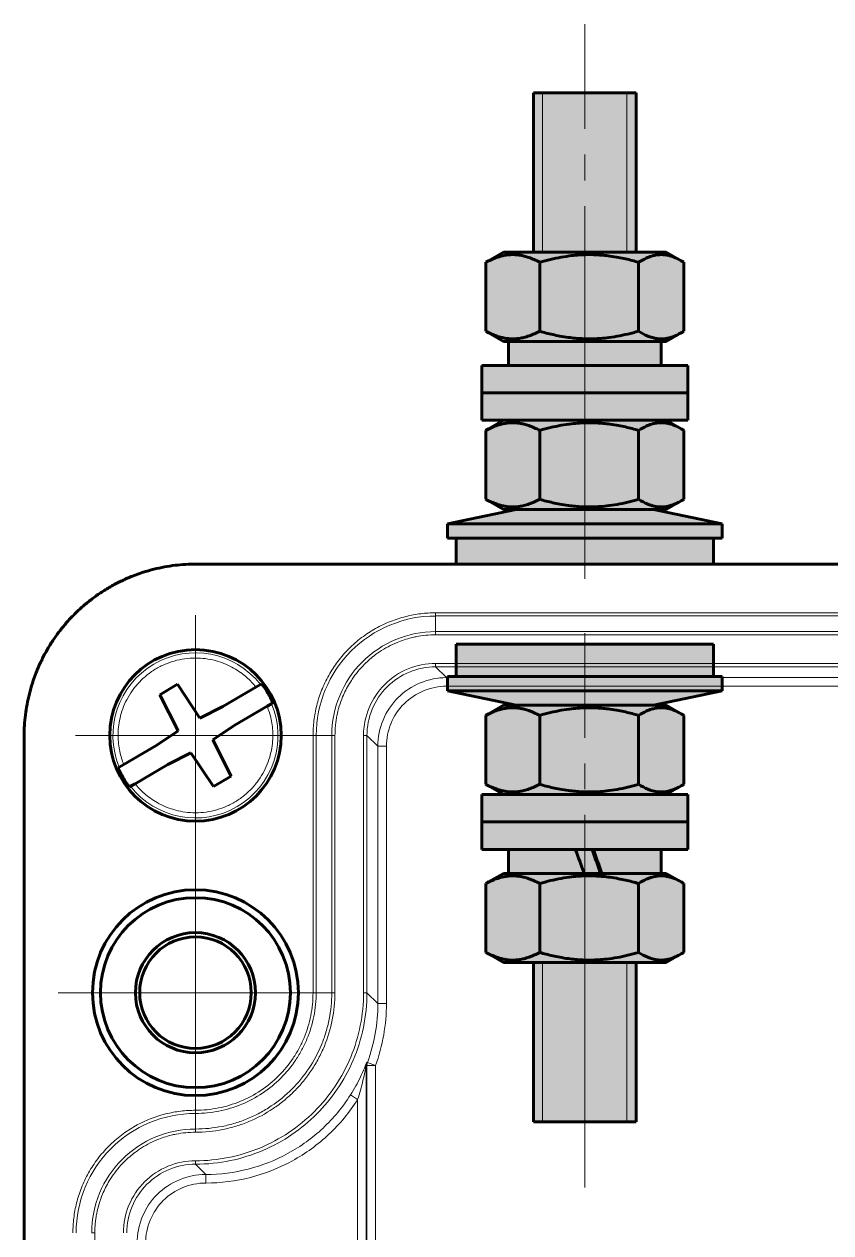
# Model space of a CAD drawing. Header units: millimetres. Extents: x -101 to 319, y -85 to 212.
# Drawn here: x 221.26 to 233.02, y 82.69 to 100.31 of the extents above; entities that cross this region are included whole.
import ezdxf

# ---------------------------------------------------------------- set-up
doc = ezdxf.new("R2010")
doc.units = ezdxf.units.MM
for name, pattern in [('K5LT_AXLED', [26.227272, 21.727272, -1.5, 1.5, -1.5]), ('K5LT_BASIC', [0]), ('K5LT_THIN', [0])]:
    doc.linetypes.add(name, pattern=pattern)
doc.layers.add('Системный слой', color=7, linetype='Continuous')

# ---------------------------------------------------------------- blocks, each defined once
blk = doc.blocks.new('VP.262512_withoutcapside')
at = {"layer": 'Системный слой', "color": 150, "linetype": 'K5LT_BASIC', "lineweight": 60, "true_color": 0x0080ff}
for p, q in [((-117.487, 124.987), (117.487, 124.987)), ((-118.549, 117.978), (-119.584, 117.372)), ((-117.236, 116.008), (-118.549, 117.978)), ((-113.976, 117.816), (-115.899, 116.691)), ((-113.715, 117.969), (-113.976, 117.816)), ((-113.715, 117.969), (-113.646, 118.01)), ((-119.584, 117.372), (-118.508, 115.264)), ((-115.899, 116.691), (-117.236, 116.008)), ((-115.242, 115.569), (-113.319, 116.695)), ((-113.058, 116.847), (-113.319, 116.695)), ((-112.989, 116.888), (-113.058, 116.847)), ((-116.492, 114.736), (-115.242, 115.569)), ((-127.487, -114.987), (-127.487, 114.987)), ((-118.508, 115.264), (-119.758, 114.431)), ((-119.758, 114.431), (-121.681, 113.305)), ((-115.416, 112.628), (-116.492, 114.736)), ((-119.101, 113.309), (-117.764, 113.992)), ((-117.764, 113.992), (-116.451, 112.022)), ((-122.011, 113.112), (-121.942, 113.153)), ((-121.942, 113.153), (-121.681, 113.305)), ((-121.024, 112.184), (-119.101, 113.309)), ((-121.285, 112.031), (-121.024, 112.184)), ((-116.451, 112.022), (-115.416, 112.628)), ((-121.285, 112.031), (-121.354, 111.99))]:
    blk.add_line(p, q, dxfattribs=at)
at = {"layer": 'Системный слой', "color": 30, "linetype": 'K5LT_AXLED', "lineweight": 18, "true_color": 0xff8000}
for p, q in [((-117.5, 115), (-117.5, 122)), ((-117.5, 115), (-124.5, 115)), ((-117.5, 115), (-110.5, 115)), ((-117.5, 115), (-117.5, 108)), ((-117.5, 100), (-117.5, 108)), ((-117.5, 100), (-125.5, 100)), ((-117.5, 100), (-109.5, 100)), ((-117.5, 100), (-117.5, 92))]:
    blk.add_line(p, q, dxfattribs=at)
at = {"layer": 'Системный слой', "color": 7, "linetype": 'K5LT_THIN', "lineweight": 18}
for p, q in [((-103.5, 122.145), (103.5, 122.145)), ((-103.5, 121.96), (-103.5, 122.145)), ((103.5, 121.96), (-103.5, 121.96)), ((-103.5, 121.051), (-103.5, 121.96)), ((-103.5, 121.051), (-103.5, 120.865)), ((103.5, 121.051), (-103.5, 121.051)), ((-103.5, 120.865), (103.5, 120.865)), ((-103.499, 119.199), (-103.499, 118.999)), ((-103.499, 119.199), (103.499, 119.199)), ((-103.499, 118.999), (103.499, 118.999)), ((-102.865, 118.365), (-103.499, 118.999)), ((102.865, 118.365), (-102.865, 118.365)), ((-102.865, 117.865), (-102.865, 118.365)), ((102.865, 117.865), (-102.865, 117.865)), ((-110.46, 115), (-110.645, 115)), ((-110.645, 100), (-110.645, 115)), ((-110.46, 115), (-110.46, 100)), ((-110.46, 115), (-109.551, 115)), ((-109.551, 115), (-109.551, 100)), ((-109.551, 115), (-109.365, 115)), ((-109.365, 100), (-109.365, 115)), ((-107.699, 99.998), (-107.699, 114.999)), ((-107.499, 114.999), (-107.699, 114.999)), ((-107.499, 114.999), (-106.865, 114.365)), ((-107.499, 99.998), (-107.499, 114.999)), ((-106.865, 114.365), (-106.865, 99.364)), ((-106.865, 114.365), (-106.365, 114.365)), ((-106.365, 114.365), (-106.365, 99.364)), ((-110.46, 100), (-110.645, 100)), ((-109.551, 100), (-110.46, 100)), ((-109.551, 100), (-109.365, 100)), ((-107.699, 99.998), (-107.499, 99.998)), ((-106.865, 99.364), (-107.499, 99.998)), ((-106.365, 99.364), (-106.865, 99.364)), ((-107.513, 95.938), (-107.474, 95.927)), ((-107.004, 95.756), (-107.474, 95.927)), ((-107.544, 95.766), (-107.544, -95.766)), ((-107.504, 95.756), (-107.544, 95.766)), ((-107.004, 95.756), (-107.504, 95.756)), ((-107.504, -95.756), (-107.504, 95.756)), ((-107.004, -95.756), (-107.004, 95.756)), ((-108.044, 93.767), (-108.466, 94.036)), ((-108.044, 93.767), (-108.044, -93.767)), ((-117.499, 89.999), (-116.903, 89.403)), ((-123.551, 86), (-123.365, 86)), ((-123.365, -86), (-123.365, 86))]:
    blk.add_line(p, q, dxfattribs=at)
at = {"layer": 'Системный слой', "color": 150, "linetype": 'K5LT_BASIC', "lineweight": 60, "true_color": 0x0080ff}
for centre, radius in [((-117.5, 115), 5), ((-117.5, 100), 6), ((-117.5, 100), 5.536), ((-117.5, 100), 3.5), ((-117.5, 100), 3.251)]:
    blk.add_circle(centre, radius, dxfattribs=at)
at = {"layer": 'Системный слой', "color": 7, "linetype": 'K5LT_THIN', "lineweight": 18}
for centre, radius, start, end in [((-103.5, 115), 6.959, 89.99964, 180.00033), ((-103.5, 115), 6.05, 89.99964, 180.00038), ((-117.5, 115), 4.811, 38.11613, 202.58491), ((-117.5, 115), 4.811, 218.11613, 22.58491), ((-117.5, 86), 6.959, 89.99843, 180.00033), ((-117.5, 86), 6.05, 89.99819, 180.00038)]:
    blk.add_arc(centre, radius, start, end, dxfattribs=at)
at = {"layer": 'Системный слой', "color": 150, "linetype": 'K5LT_BASIC', "lineweight": 60, "true_color": 0x0080ff}
for start, end in [(22.71182, 37.98922), (202.71182, 210.35052), (210.35052, 217.98922)]:
    blk.add_arc((-117.5, 115), 4.89, start, end, dxfattribs=at)
at = {"layer": 'Системный слой', "color": 7, "linetype": 'K5LT_THIN', "lineweight": 18}
for centre, major_axis, ratio, start_param, end_param in [((-107.044, 95.766), (-0.125, -0.484), 0.999959, 4.61109, 4.964106), ((-107.004, 95.756), (-0.123, -0.485), 0.999959, 4.609829, 4.960671), ((-117.498, 90.199), (0, -0.2), 0.000865, 4.712389, 6.276205), ((-116.903, 88.903), (0, 0.5), 0.000346, 4.712389, 6.276204)]:
    blk.add_ellipse(centre, major_axis=major_axis, ratio=ratio, start_param=start_param, end_param=end_param, dxfattribs=at)
at = {"layer": 'Системный слой', "color": 150, "linetype": 'K5LT_BASIC', "lineweight": 60, "true_color": 0x0080ff}
blk.add_rational_spline([(-127.487, 114.987), (-127.487, 120.845), (-123.345, 124.987), (-117.487, 124.987)], [1, 0.804744315932, 0.804744315932, 1], degree=3, dxfattribs=at)
at = {"layer": 'Системный слой', "color": 7, "linetype": 'K5LT_THIN', "lineweight": 18}
for points, weights, degree in [([(-110.645, 115), (-110.645, 119.185), (-107.686, 122.145), (-103.5, 122.145)], [1, 0.804736486738, 0.804736486738, 1], 3), ([(-121.681, 113.305), (-124.284, 119.728), (-118.303, 123.23), (-113.976, 117.816)], [1, 0.429396510113, 0.429396510113, 1], 3), ([(-113.319, 116.695), (-110.716, 110.272), (-116.697, 106.77), (-121.024, 112.184)], [1, 0.429396510113, 0.429396510113, 1], 3), ([(-124.645, 86), (-124.645, 90.185), (-121.686, 93.145), (-117.5, 93.145)], [1, 0.804736486738, 0.804736486738, 1], 3), ([(-117.5, 92.96), (-117.5, 93.01), (-117.5, 93.145)], [1, 0.829037572555, 1], 2), ([(-117.5, 92.051), (-117.5, 92.019), (-117.5, 91.949), (-117.5, 91.865)], [1, 0.88602504837, 0.88602504837, 1], 3)]:
    blk.add_rational_spline(points, weights, degree=degree, dxfattribs=at)
for points, knots in [([(-109.365, 115), (-109.365, 115.191), (-109.351, 115.476), (-109.317, 115.758), (-109.289, 115.946), (-109.273, 116.038), (-109.179, 116.515), (-109.068, 116.885), (-108.807, 117.514), (-108.676, 117.774), (-108.477, 118.105), (-108.424, 118.189), (-108.158, 118.585), (-107.917, 118.877), (-107.445, 119.35), (-107.229, 119.536), (-106.925, 119.763), (-106.849, 119.816), (-106.445, 120.087), (-106.104, 120.27), (-105.475, 120.53), (-105.199, 120.621), (-104.823, 120.715), (-104.727, 120.736), (-104.259, 120.828), (-103.881, 120.865), (-103.5, 120.865)], [0, 0, 0, 0, 0.0625, 0.09375, 0.09375, 0.125, 0.125, 0.25, 0.25, 0.34375, 0.34375, 0.375, 0.375, 0.5, 0.5, 0.59375, 0.59375, 0.625, 0.625, 0.75, 0.75, 0.84375, 0.84375, 0.875, 0.875, 1, 1, 1, 1]), ([(-107.699, 114.999), (-107.699, 115.549), (-107.589, 116.098), (-107.169, 117.114), (-106.857, 117.58), (-106.08, 118.357), (-105.614, 118.669), (-104.598, 119.089), (-104.049, 119.199), (-103.499, 119.199)], [0, 0, 0, 0, 0.25, 0.25, 0.5, 0.5, 0.75, 0.75, 1, 1, 1, 1]), ([(-107.499, 114.999), (-107.499, 115.522), (-107.395, 116.046), (-106.994, 117.013), (-106.697, 117.457), (-105.957, 118.197), (-105.513, 118.494), (-104.546, 118.895), (-104.022, 118.999), (-103.499, 118.999)], [0, 0, 0, 0, 0.25, 0.25, 0.5, 0.5, 0.75, 0.75, 1, 1, 1, 1]), ([(-102.865, 118.365), (-103.388, 118.365), (-103.912, 118.261), (-104.879, 117.86), (-105.323, 117.563), (-106.063, 116.823), (-106.36, 116.379), (-106.761, 115.412), (-106.865, 114.888), (-106.865, 114.365)], [0, 0, 0, 0, 0.25, 0.25, 0.5, 0.5, 0.75, 0.75, 1, 1, 1, 1]), ([(-102.865, 117.865), (-103.323, 117.865), (-103.781, 117.774), (-104.627, 117.423), (-105.016, 117.164), (-105.664, 116.516), (-105.923, 116.127), (-106.274, 115.281), (-106.365, 114.823), (-106.365, 114.365)], [0, 0, 0, 0, 0.25, 0.25, 0.5, 0.5, 0.75, 0.75, 1, 1, 1, 1]), ([(-117.5, 92.051), (-116.975, 92.051), (-116.456, 92.103), (-115.686, 92.257), (-115.431, 92.321), (-114.934, 92.472), (-114.69, 92.559), (-114.212, 92.758), (-113.978, 92.869), (-113.519, 93.114), (-113.294, 93.249), (-112.643, 93.685), (-112.243, 94.014), (-111.51, 94.747), (-111.175, 95.157), (-110.599, 96.02), (-110.355, 96.477), (-110.056, 97.198), (-109.967, 97.446), (-109.816, 97.946), (-109.753, 98.197), (-109.602, 98.959), (-109.551, 99.475), (-109.551, 100)], [0, 0, 0, 0, 0.125, 0.125, 0.1875, 0.1875, 0.25, 0.25, 0.3125, 0.3125, 0.375, 0.375, 0.5, 0.5, 0.625, 0.625, 0.75, 0.75, 0.8125, 0.8125, 0.875, 0.875, 1, 1, 1, 1]), ([(-110.46, 100), (-110.46, 99.535), (-110.505, 99.075), (-110.687, 98.166), (-110.822, 97.723), (-111.086, 97.089), (-111.184, 96.881), (-111.401, 96.475), (-111.521, 96.275), (-111.907, 95.698), (-112.198, 95.344), (-112.848, 94.696), (-113.21, 94.398), (-113.975, 93.888), (-114.379, 93.672), (-115.018, 93.407), (-115.238, 93.329), (-115.68, 93.195), (-115.903, 93.14), (-116.578, 93.006), (-117.035, 92.96), (-117.5, 92.96)], [0, 0, 0, 0, 0.125, 0.125, 0.25, 0.25, 0.3125, 0.3125, 0.375, 0.375, 0.5, 0.5, 0.625, 0.625, 0.75, 0.75, 0.8125, 0.8125, 0.875, 0.875, 1, 1, 1, 1]), ([(-117.5, 91.865), (-116.966, 91.865), (-116.433, 91.918), (-115.642, 92.076), (-115.383, 92.141), (-114.875, 92.296), (-114.627, 92.385), (-113.886, 92.692), (-113.416, 92.944), (-112.752, 93.389), (-112.539, 93.547), (-112.13, 93.883), (-111.935, 94.06), (-111.556, 94.439), (-111.377, 94.637), (-111.04, 95.049), (-110.88, 95.264), (-110.585, 95.707), (-110.449, 95.934), (-110.199, 96.402), (-110.087, 96.639), (-109.78, 97.381), (-109.625, 97.892), (-109.417, 98.938), (-109.365, 99.467), (-109.365, 100)], [0, 0, 0, 0, 0.125, 0.125, 0.1875, 0.1875, 0.25, 0.25, 0.375, 0.375, 0.4375, 0.4375, 0.5, 0.5, 0.5625, 0.5625, 0.625, 0.625, 0.6875, 0.6875, 0.75, 0.75, 0.875, 0.875, 1, 1, 1, 1]), ([(-117.5, 93.145), (-117.047, 93.145), (-116.602, 93.19), (-115.945, 93.321), (-115.728, 93.375), (-115.298, 93.505), (-115.084, 93.581), (-114.461, 93.839), (-114.068, 94.049), (-113.323, 94.546), (-112.97, 94.835), (-112.338, 95.467), (-112.054, 95.812), (-111.678, 96.373), (-111.562, 96.568), (-111.35, 96.963), (-111.254, 97.165), (-110.998, 97.783), (-110.866, 98.214), (-110.689, 99.1), (-110.645, 99.547), (-110.645, 100)], [0, 0, 0, 0, 0.125, 0.125, 0.1875, 0.1875, 0.25, 0.25, 0.375, 0.375, 0.5, 0.5, 0.625, 0.625, 0.6875, 0.6875, 0.75, 0.75, 0.875, 0.875, 1, 1, 1, 1]), ([(-117.499, 89.999), (-116.118, 89.999), (-114.776, 90.288), (-112.369, 91.315), (-111.302, 92.053), (-109.553, 93.802), (-108.815, 94.869), (-107.788, 97.276), (-107.499, 98.618), (-107.499, 99.998)], [0, 0, 0, 0, 0.25, 0.25, 0.5, 0.5, 0.75, 0.75, 1, 1, 1, 1]), ([(-117.499, 90.199), (-116.215, 90.199), (-114.933, 90.454), (-112.563, 91.435), (-111.476, 92.162), (-109.662, 93.976), (-108.935, 95.063), (-107.954, 97.433), (-107.699, 98.715), (-107.699, 99.998)], [0, 0, 0, 0, 0.25, 0.25, 0.5, 0.5, 0.75, 0.75, 1, 1, 1, 1]), ([(-108.466, 94.036), (-108.354, 94.211), (-108.25, 94.386), (-108.054, 94.739), (-107.962, 94.917), (-107.792, 95.271), (-107.714, 95.445), (-107.614, 95.686), (-107.582, 95.764), (-107.533, 95.889), (-107.514, 95.939), (-107.513, 95.938)], [0, 0, 0, 0, 0.25, 0.25, 0.5, 0.5, 0.75, 0.75, 0.875, 0.875, 1, 1, 1, 1]), ([(-107.544, 95.766), (-107.544, 95.766), (-107.554, 95.714), (-107.58, 95.582), (-107.596, 95.501), (-107.649, 95.247), (-107.69, 95.064), (-107.779, 94.693), (-107.827, 94.506), (-107.93, 94.136), (-107.985, 93.951), (-108.044, 93.767)], [0, 0, 0, 0, 0.125, 0.125, 0.25, 0.25, 0.5, 0.5, 0.75, 0.75, 1, 1, 1, 1]), ([(-116.903, 89.403), (-116.066, 89.403), (-115.229, 89.509), (-113.608, 89.924), (-112.824, 90.235), (-111.357, 91.04), (-110.674, 91.535), (-109.453, 92.68), (-108.915, 93.329), (-108.466, 94.036)], [0, 0, 0, 0, 0.25, 0.25, 0.5, 0.5, 0.75, 0.75, 1, 1, 1, 1]), ([(-108.044, 93.767), (-108.515, 93.026), (-109.08, 92.344), (-110.362, 91.142), (-111.079, 90.622), (-112.62, 89.776), (-113.443, 89.451), (-115.145, 89.014), (-116.024, 88.903), (-116.903, 88.903)], [0, 0, 0, 0, 0.25, 0.25, 0.5, 0.5, 0.75, 0.75, 1, 1, 1, 1]), ([(-123.365, 86), (-123.365, 86.191), (-123.351, 86.476), (-123.317, 86.758), (-123.289, 86.946), (-123.273, 87.038), (-123.179, 87.515), (-123.068, 87.885), (-122.807, 88.514), (-122.676, 88.774), (-122.477, 89.105), (-122.424, 89.189), (-122.158, 89.585), (-121.917, 89.877), (-121.445, 90.35), (-121.229, 90.536), (-120.925, 90.763), (-120.849, 90.816), (-120.445, 91.087), (-120.104, 91.27), (-119.475, 91.53), (-119.199, 91.621), (-118.823, 91.715), (-118.727, 91.736), (-118.259, 91.828), (-117.881, 91.865), (-117.5, 91.865)], [0, 0, 0, 0, 0.0625, 0.09375, 0.09375, 0.125, 0.125, 0.25, 0.25, 0.34375, 0.34375, 0.375, 0.375, 0.5, 0.5, 0.59375, 0.59375, 0.625, 0.625, 0.75, 0.75, 0.84375, 0.84375, 0.875, 0.875, 1, 1, 1, 1]), ([(-121.699, 85.999), (-121.699, 86.549), (-121.589, 87.098), (-121.169, 88.114), (-120.857, 88.58), (-120.08, 89.357), (-119.614, 89.669), (-118.598, 90.089), (-118.049, 90.199), (-117.499, 90.199)], [0, 0, 0, 0, 0.25, 0.25, 0.5, 0.5, 0.75, 0.75, 1, 1, 1, 1]), ([(-121.499, 85.999), (-121.499, 86.522), (-121.395, 87.046), (-120.994, 88.013), (-120.697, 88.457), (-119.957, 89.197), (-119.513, 89.494), (-118.546, 89.895), (-118.022, 89.999), (-117.499, 89.999)], [0, 0, 0, 0, 0.25, 0.25, 0.5, 0.5, 0.75, 0.75, 1, 1, 1, 1]), ([(-116.903, 89.403), (-117.427, 89.403), (-117.95, 89.299), (-118.918, 88.898), (-119.361, 88.602), (-120.102, 87.861), (-120.398, 87.418), (-120.799, 86.45), (-120.903, 85.927), (-120.903, 85.403)], [0, 0, 0, 0, 0.25, 0.25, 0.5, 0.5, 0.75, 0.75, 1, 1, 1, 1]), ([(-116.903, 88.903), (-117.361, 88.903), (-117.819, 88.812), (-118.666, 88.461), (-119.054, 88.202), (-119.702, 87.554), (-119.961, 87.166), (-120.312, 86.319), (-120.403, 85.861), (-120.403, 85.403)], [0, 0, 0, 0, 0.25, 0.25, 0.5, 0.5, 0.75, 0.75, 1, 1, 1, 1])]:
    blk.add_open_spline(points, degree=3, knots=knots, dxfattribs=at)
for points in [[(-107.474, 95.927), (-107.072, 97.026), (-106.865, 98.194), (-106.865, 99.364)], [(-106.365, 99.364), (-106.365, 98.136), (-106.582, 96.909), (-107.004, 95.756)], [(-117.5, 92.96), (-117.5, 92.657), (-117.5, 92.354), (-117.5, 92.051)]]:
    blk.add_open_spline(points, degree=3, dxfattribs=at)
blk = doc.blocks.new('ground_withcap')
at = {"layer": 'Системный слой', "true_color": 0xffffff}
for points in [[(-7.5, 4.673), (7.5, 4.673), (7.5, 6.555), (8, 6.555), (8, 7.384), (4.01, 8.232), (4.75, 8.232), (5.766, 8.823), (5.766, 12.841), (4.75, 13.432), (6, 13.432), (6, 16.632), (4.45, 16.632), (4.45, 18.032), (4.75, 18.032), (5.766, 18.623), (5.766, 22.641), (4.744, 23.232), (3, 23.232), (3, 32.524), (-3, 32.524), (-3, 23.232), (-4.75, 23.232), (-5.766, 22.641), (-5.766, 18.623), (-4.75, 18.032), (-4.45, 18.032), (-4.45, 16.632), (-6, 16.632), (-6, 13.432), (-4.75, 13.432), (-5.766, 12.841), (-5.766, 8.823), (-4.75, 8.232), (-4.01, 8.232), (-8, 7.384), (-8, 6.555), (-7.5, 6.555)], [(-3, -27.476), (3, -27.476), (3, -18.184), (4.744, -18.184), (5.766, -17.593), (5.766, -13.575), (4.75, -12.984), (4.45, -12.984), (4.45, -11.584), (6, -11.584), (6, -8.384), (4.75, -8.384), (5.766, -7.793), (5.766, -3.775), (4.744, -3.184), (4.01, -3.184), (8, -2.336), (8, -1.507), (7.5, -1.507), (7.5, 0), (-7.5, 0), (-7.5, -1.507), (-8, -1.507), (-8, -2.336), (-4.01, -3.184), (-4.75, -3.184), (-5.766, -3.775), (-5.766, -7.793), (-4.75, -8.384), (-6, -8.384), (-6, -11.584), (-4.45, -11.584), (-4.45, -12.984), (-4.75, -12.984), (-5.766, -13.575), (-5.766, -17.593), (-4.75, -18.184), (-3, -18.184)]]:
    blk.add_hatch(color=7, dxfattribs=at).paths.add_polyline_path(points)
at = {"layer": 'Системный слой', "color": 30, "linetype": 'K5LT_AXLED', "lineweight": 18, "true_color": 0xff8000}
for p, q in [((0, 36.354), (0, 4.02)), ((0, 0.858), (0, -31.476))]:
    blk.add_line(p, q, dxfattribs=at)
at = {"layer": 'Системный слой', "color": 150, "linetype": 'K5LT_BASIC', "lineweight": 60, "true_color": 0x0080ff}
for p, q in [((-3, 32.524), (-3, 23.232)), ((3, 32.524), (-3, 32.524)), ((3, 32.524), (3, 23.232)), ((-5.766, 18.623), (-5.766, 22.641)), ((-5.616, 22.732), (-4.75, 23.232)), ((4.744, 23.232), (-4.75, 23.232)), ((-3.137, 18.623), (-3.137, 22.641)), ((2.629, 18.623), (2.629, 22.641)), ((4.75, 23.232), (4.744, 23.232)), ((5.616, 22.732), (4.75, 23.232)), ((5.766, 18.623), (5.766, 22.641)), ((-4.75, 18.032), (-5.616, 18.532)), ((4.75, 18.032), (5.616, 18.532)), ((4.744, 18.032), (-4.75, 18.032)), ((-4.45, 16.632), (-4.45, 18.032)), ((4.45, 16.632), (4.45, 18.032)), ((4.75, 18.032), (4.744, 18.032)), ((-6, 15.032), (-6, 16.632)), ((-6, 16.632), (-0.304, 16.632)), ((-0.304, 16.632), (6, 16.632)), ((6, 15.032), (6, 16.632)), ((-6, 13.432), (-6, 15.032)), ((-6, 15.032), (-0.304, 15.032)), ((-6, 15.032), (-0.304, 15.032)), ((-0.304, 15.032), (6, 15.032)), ((-0.304, 15.032), (6, 15.032)), ((6, 13.432), (6, 15.032)), ((-6, 13.432), (-0.304, 13.432)), ((-5.616, 12.932), (-4.75, 13.432)), ((-0.304, 13.432), (6, 13.432)), ((5.616, 12.932), (4.75, 13.432)), ((-5.766, 8.823), (-5.766, 12.841)), ((-3.137, 8.823), (-3.137, 12.841)), ((2.629, 8.823), (2.629, 12.841)), ((5.766, 8.823), (5.766, 12.841)), ((-4.75, 8.232), (-5.616, 8.732)), ((4.75, 8.232), (5.616, 8.732)), ((-4.01, 8.232), (-8, 7.384)), ((4.744, 8.232), (-4.75, 8.232)), ((4.01, 8.232), (8, 7.384)), ((4.75, 8.232), (4.744, 8.232)), ((-8, 7.384), (-8, 6.555)), ((-0.406, 7.384), (-8, 7.384)), ((8, 7.384), (-0.406, 7.384)), ((8, 7.384), (8, 6.555)), ((-0.406, 6.555), (-8, 6.555)), ((-7.5, 6.555), (-7.5, 4.673)), ((8, 6.555), (-0.406, 6.555)), ((7.5, 6.555), (7.5, 4.673)), ((7.5, 4.673), (-7.5, 4.673)), ((-7.5, -1.507), (-7.5, 0)), ((7.5, 0), (-7.5, 0)), ((7.5, -1.507), (7.5, 0)), ((-8, -2.336), (-8, -1.507)), ((-8, -1.507), (8, -1.507)), ((8, -2.336), (8, -1.507)), ((-4.01, -3.184), (-8, -2.336)), ((-8, -2.336), (8, -2.336)), ((4.01, -3.184), (8, -2.336)), ((-4.75, -3.184), (-5.616, -3.684)), ((-4.75, -3.184), (4.744, -3.184)), ((4.744, -3.184), (4.75, -3.184)), ((4.75, -3.184), (5.616, -3.684)), ((-5.766, -3.775), (-5.766, -7.793)), ((-3.137, -3.775), (-3.137, -7.793)), ((2.629, -3.775), (2.629, -7.793)), ((5.766, -3.775), (5.766, -7.793)), ((-6, -8.384), (-6, -9.984)), ((6, -8.384), (-6, -8.384)), ((-5.616, -7.884), (-4.75, -8.384)), ((5.616, -7.884), (4.75, -8.384)), ((6, -8.384), (6, -9.984)), ((-6, -9.984), (-6, -11.584)), ((6, -9.984), (-6, -9.984)), ((6, -9.984), (-6, -9.984)), ((6, -9.984), (6, -11.584)), ((6, -11.584), (-6, -11.584)), ((-4.45, -11.584), (-4.45, -12.984)), ((4.45, -11.584), (4.45, -12.984)), ((-4.75, -12.984), (-5.616, -13.484)), ((-4.75, -12.984), (4.744, -12.984)), ((4.744, -12.984), (4.75, -12.984)), ((4.75, -12.984), (5.616, -13.484)), ((-5.766, -13.575), (-5.766, -17.593)), ((-3.137, -13.575), (-3.137, -17.593)), ((2.629, -13.575), (2.629, -17.593)), ((5.766, -13.575), (5.766, -17.593)), ((-5.616, -17.684), (-4.75, -18.184)), ((-4.75, -18.184), (4.744, -18.184)), ((-3, -18.184), (-3, -27.476)), ((3, -18.184), (3, -27.476)), ((4.744, -18.184), (4.75, -18.184)), ((5.616, -17.684), (4.75, -18.184)), ((-0.152, -27.476), (-3, -27.476)), ((-0.152, -27.476), (-3, -27.476)), ((3, -27.476), (-0.152, -27.476)), ((3, -27.476), (-0.152, -27.476))]:
    blk.add_line(p, q, dxfattribs=at)
at = {"layer": 'Системный слой', "color": 7, "linetype": 'K5LT_THIN', "lineweight": 18}
for p, q in [((-2.459, 32.524), (-2.459, 23.232)), ((2.459, 32.524), (2.459, 23.232)), ((-2.459, -18.184), (-2.459, -27.476)), ((2.459, -18.184), (2.459, -27.476))]:
    blk.add_line(p, q, dxfattribs=at)
at = {"layer": 'Системный слой', "color": 150, "linetype": 'K5LT_BASIC', "lineweight": 60, "true_color": 0x0080ff}
for centre, radius, start, end in [((-3.502, 19.074), 4.225, 120.02768, 122.40321), ((3.502, 19.074), 4.225, 57.59679, 59.97232), ((-3.488, 22.213), 4.252, 237.60419, 239.96492), ((3.488, 22.213), 4.252, 300.03508, 302.39581), ((-3.502, 9.274), 4.225, 120.02768, 122.40321), ((3.502, 9.274), 4.225, 57.59679, 59.97232), ((-3.488, 12.413), 4.252, 237.60419, 239.96492), ((3.488, 12.413), 4.252, 300.03508, 302.39581), ((-3.502, -7.342), 4.225, 120.02768, 122.40321), ((3.502, -7.342), 4.225, 57.59679, 59.97232), ((-3.488, -4.204), 4.252, 237.60419, 239.96492), ((3.488, -4.204), 4.252, 300.03508, 302.39581), ((-3.502, -17.142), 4.225, 120.02768, 122.40321), ((3.502, -17.142), 4.225, 57.59679, 59.97232), ((-3.488, -14.004), 4.252, 237.60419, 239.96492), ((3.488, -14.004), 4.252, 300.03508, 302.39581)]:
    blk.add_arc(centre, radius, start, end, dxfattribs=at)
for centre, major_axis, start_param, end_param in [((0, 15.899), (-4.446, 12.226), 1.389538, 1.504906), ((0, 15.899), (-3.047, 8.38), 1.307536, 1.477324), ((0, 18.764), (-4.446, 12.226), -4.658356, -4.542988)]:
    blk.add_ellipse(centre, major_axis=major_axis, ratio=0.016306, start_param=start_param, end_param=end_param, dxfattribs=at)
for points, knots in [([(-3.137, 22.641), (-3.314, 22.753), (-3.554, 22.883), (-3.851, 22.991), (-4.033, 23.042), (-4.224, 23.077), (-4.433, 23.091), (-4.643, 23.081), (-4.868, 23.044), (-5.195, 22.95), (-5.449, 22.828), (-5.616, 22.732)], [0, 0, 0, 0, 2.639975, 3.540684, 4.309261, 5.269423, 6.285677, 7.292015, 8.282019, 9.518127, 12, 12, 12, 12]), ([(2.629, 22.641), (2.376, 22.714), (1.988, 22.815), (1.428, 22.932), (0.992, 23.003), (0.569, 23.051), (0.197, 23.078), (-0.154, 23.089), (-0.49, 23.086), (-0.863, 23.069), (-1.325, 23.027), (-2.106, 22.91), (-2.723, 22.76), (-3.137, 22.641)], [0, 0, 0, 0, 1.896477, 2.871604, 4.103535, 5.062016, 5.927217, 6.778532, 7.580294, 8.339144, 9.455768, 10.905857, 14, 14, 14, 14]), ([(5.766, 22.641), (5.557, 22.752), (5.254, 22.889), (4.875, 23.003), (4.645, 23.051), (4.443, 23.078), (4.252, 23.089), (4.041, 23.086), (3.81, 23.062), (3.533, 23.007), (3.137, 22.887), (2.829, 22.747), (2.629, 22.641)], [0, 0, 0, 0, 2.66649, 3.810425, 4.700444, 5.503844, 6.294351, 7.038845, 8.091005, 9.12096, 10.454936, 13, 13, 13, 13]), ([(-5.616, 18.532), (-5.484, 18.456), (-5.268, 18.348), (-4.99, 18.252), (-4.775, 18.202), (-4.569, 18.176), (-4.348, 18.174), (-4.12, 18.202), (-3.864, 18.264), (-3.534, 18.391), (-3.284, 18.529), (-3.137, 18.623)], [0, 0, 0, 0, 1.955061, 3.171484, 4.035462, 5.049965, 6.111984, 7.208657, 8.318275, 9.797517, 12, 12, 12, 12]), ([(-3.137, 18.623), (-2.883, 18.549), (-2.495, 18.448), (-1.935, 18.332), (-1.499, 18.261), (-1.076, 18.212), (-0.704, 18.185), (-0.353, 18.174), (-0.017, 18.177), (0.356, 18.195), (0.818, 18.237), (1.598, 18.353), (2.216, 18.503), (2.629, 18.623)], [0, 0, 0, 0, 1.896477, 2.871604, 4.103535, 5.062016, 5.927217, 6.778532, 7.580294, 8.339144, 9.455768, 10.905857, 14, 14, 14, 14]), ([(2.629, 18.623), (2.839, 18.512), (3.141, 18.375), (3.52, 18.261), (3.75, 18.212), (3.953, 18.185), (4.144, 18.174), (4.355, 18.178), (4.585, 18.201), (4.863, 18.256), (5.259, 18.376), (5.567, 18.517), (5.766, 18.623)], [0, 0, 0, 0, 2.66649, 3.810425, 4.700444, 5.503844, 6.294351, 7.038845, 8.091005, 9.12096, 10.454936, 13, 13, 13, 13]), ([(-3.137, 12.841), (-3.314, 12.953), (-3.554, 13.083), (-3.851, 13.191), (-4.033, 13.242), (-4.224, 13.277), (-4.433, 13.291), (-4.643, 13.281), (-4.868, 13.244), (-5.195, 13.15), (-5.449, 13.028), (-5.616, 12.932)], [0, 0, 0, 0, 2.639975, 3.540684, 4.309261, 5.269423, 6.285677, 7.292015, 8.282019, 9.518127, 12, 12, 12, 12]), ([(2.629, 12.841), (2.376, 12.914), (1.988, 13.015), (1.428, 13.132), (0.992, 13.203), (0.569, 13.251), (0.197, 13.278), (-0.154, 13.289), (-0.49, 13.286), (-0.863, 13.269), (-1.325, 13.227), (-2.106, 13.11), (-2.723, 12.96), (-3.137, 12.841)], [0, 0, 0, 0, 1.896477, 2.871604, 4.103535, 5.062016, 5.927217, 6.778532, 7.580294, 8.339144, 9.455768, 10.905857, 14, 14, 14, 14]), ([(5.766, 12.841), (5.557, 12.952), (5.254, 13.089), (4.875, 13.203), (4.645, 13.251), (4.443, 13.278), (4.252, 13.289), (4.041, 13.286), (3.81, 13.262), (3.533, 13.207), (3.137, 13.087), (2.829, 12.947), (2.629, 12.841)], [0, 0, 0, 0, 2.66649, 3.810425, 4.700444, 5.503844, 6.294351, 7.038845, 8.091005, 9.12096, 10.454936, 13, 13, 13, 13]), ([(-5.616, 8.732), (-5.484, 8.656), (-5.268, 8.548), (-4.99, 8.452), (-4.775, 8.402), (-4.569, 8.376), (-4.348, 8.374), (-4.12, 8.402), (-3.864, 8.464), (-3.534, 8.591), (-3.284, 8.729), (-3.137, 8.823)], [0, 0, 0, 0, 1.955061, 3.171484, 4.035462, 5.049965, 6.111984, 7.208657, 8.318275, 9.797517, 12, 12, 12, 12]), ([(-3.137, 8.823), (-2.883, 8.749), (-2.495, 8.648), (-1.935, 8.532), (-1.499, 8.461), (-1.076, 8.412), (-0.704, 8.385), (-0.353, 8.374), (-0.017, 8.377), (0.356, 8.395), (0.818, 8.437), (1.598, 8.553), (2.216, 8.703), (2.629, 8.823)], [0, 0, 0, 0, 1.896477, 2.871604, 4.103535, 5.062016, 5.927217, 6.778532, 7.580294, 8.339144, 9.455768, 10.905857, 14, 14, 14, 14]), ([(2.629, 8.823), (2.839, 8.712), (3.141, 8.575), (3.52, 8.461), (3.75, 8.412), (3.953, 8.385), (4.144, 8.374), (4.355, 8.378), (4.585, 8.401), (4.863, 8.456), (5.259, 8.576), (5.567, 8.717), (5.766, 8.823)], [0, 0, 0, 0, 2.66649, 3.810425, 4.700444, 5.503844, 6.294351, 7.038845, 8.091005, 9.12096, 10.454936, 13, 13, 13, 13]), ([(-3.137, -3.775), (-3.314, -3.663), (-3.554, -3.533), (-3.851, -3.425), (-4.033, -3.374), (-4.224, -3.339), (-4.433, -3.325), (-4.643, -3.335), (-4.868, -3.372), (-5.195, -3.466), (-5.449, -3.588), (-5.616, -3.684)], [0, 0, 0, 0, 2.639975, 3.540684, 4.309261, 5.269423, 6.285677, 7.292015, 8.282019, 9.518127, 12, 12, 12, 12]), ([(2.629, -3.775), (2.376, -3.702), (1.988, -3.601), (1.428, -3.485), (0.992, -3.413), (0.569, -3.365), (0.197, -3.338), (-0.154, -3.327), (-0.49, -3.33), (-0.863, -3.347), (-1.325, -3.389), (-2.106, -3.506), (-2.723, -3.656), (-3.137, -3.775)], [0, 0, 0, 0, 1.896477, 2.871604, 4.103535, 5.062016, 5.927217, 6.778532, 7.580294, 8.339144, 9.455768, 10.905857, 14, 14, 14, 14]), ([(5.766, -3.775), (5.557, -3.664), (5.254, -3.527), (4.875, -3.413), (4.645, -3.365), (4.443, -3.338), (4.252, -3.327), (4.041, -3.33), (3.81, -3.354), (3.533, -3.409), (3.137, -3.529), (2.829, -3.669), (2.629, -3.775)], [0, 0, 0, 0, 2.66649, 3.810425, 4.700444, 5.503844, 6.294351, 7.038845, 8.091005, 9.12096, 10.454936, 13, 13, 13, 13]), ([(-5.616, -7.884), (-5.484, -7.96), (-5.268, -8.069), (-4.99, -8.165), (-4.775, -8.215), (-4.569, -8.24), (-4.348, -8.242), (-4.12, -8.214), (-3.864, -8.152), (-3.534, -8.025), (-3.284, -7.887), (-3.137, -7.793)], [0, 0, 0, 0, 1.955061, 3.171484, 4.035462, 5.049965, 6.111984, 7.208657, 8.318275, 9.797517, 12, 12, 12, 12]), ([(-3.137, -7.793), (-2.883, -7.867), (-2.495, -7.968), (-1.935, -8.084), (-1.499, -8.155), (-1.076, -8.204), (-0.704, -8.231), (-0.353, -8.242), (-0.017, -8.239), (0.356, -8.221), (0.818, -8.179), (1.598, -8.063), (2.216, -7.913), (2.629, -7.793)], [0, 0, 0, 0, 1.896477, 2.871604, 4.103535, 5.062016, 5.927217, 6.778532, 7.580294, 8.339144, 9.455768, 10.905857, 14, 14, 14, 14]), ([(2.629, -7.793), (2.839, -7.905), (3.141, -8.042), (3.52, -8.155), (3.75, -8.204), (3.953, -8.231), (4.144, -8.242), (4.355, -8.238), (4.585, -8.215), (4.863, -8.16), (5.259, -8.04), (5.567, -7.899), (5.766, -7.793)], [0, 0, 0, 0, 2.66649, 3.810425, 4.700444, 5.503844, 6.294351, 7.038845, 8.091005, 9.12096, 10.454936, 13, 13, 13, 13]), ([(-3.137, -13.575), (-3.314, -13.463), (-3.554, -13.333), (-3.851, -13.225), (-4.033, -13.174), (-4.224, -13.139), (-4.433, -13.125), (-4.643, -13.135), (-4.868, -13.172), (-5.195, -13.266), (-5.449, -13.388), (-5.616, -13.484)], [0, 0, 0, 0, 2.639975, 3.540684, 4.309261, 5.269423, 6.285677, 7.292015, 8.282019, 9.518127, 12, 12, 12, 12]), ([(2.629, -13.575), (2.376, -13.502), (1.988, -13.401), (1.428, -13.285), (0.992, -13.213), (0.569, -13.165), (0.197, -13.138), (-0.154, -13.127), (-0.49, -13.13), (-0.863, -13.147), (-1.325, -13.189), (-2.106, -13.306), (-2.723, -13.456), (-3.137, -13.575)], [0, 0, 0, 0, 1.896477, 2.871604, 4.103535, 5.062016, 5.927217, 6.778532, 7.580294, 8.339144, 9.455768, 10.905857, 14, 14, 14, 14]), ([(5.766, -13.575), (5.557, -13.464), (5.254, -13.327), (4.875, -13.213), (4.645, -13.165), (4.443, -13.138), (4.252, -13.127), (4.041, -13.13), (3.81, -13.154), (3.533, -13.209), (3.137, -13.329), (2.829, -13.469), (2.629, -13.575)], [0, 0, 0, 0, 2.66649, 3.810425, 4.700444, 5.503844, 6.294351, 7.038845, 8.091005, 9.12096, 10.454936, 13, 13, 13, 13]), ([(-5.616, -17.684), (-5.484, -17.76), (-5.268, -17.869), (-4.99, -17.965), (-4.775, -18.015), (-4.569, -18.04), (-4.348, -18.042), (-4.12, -18.014), (-3.864, -17.952), (-3.534, -17.825), (-3.284, -17.687), (-3.137, -17.593)], [0, 0, 0, 0, 1.955061, 3.171484, 4.035462, 5.049965, 6.111984, 7.208657, 8.318275, 9.797517, 12, 12, 12, 12]), ([(-3.137, -17.593), (-2.883, -17.667), (-2.495, -17.768), (-1.935, -17.884), (-1.499, -17.955), (-1.076, -18.004), (-0.704, -18.031), (-0.353, -18.042), (-0.017, -18.039), (0.356, -18.021), (0.818, -17.979), (1.598, -17.863), (2.216, -17.713), (2.629, -17.593)], [0, 0, 0, 0, 1.896477, 2.871604, 4.103535, 5.062016, 5.927217, 6.778532, 7.580294, 8.339144, 9.455768, 10.905857, 14, 14, 14, 14]), ([(2.629, -17.593), (2.839, -17.705), (3.141, -17.842), (3.52, -17.955), (3.75, -18.004), (3.953, -18.031), (4.144, -18.042), (4.355, -18.038), (4.585, -18.015), (4.863, -17.96), (5.259, -17.84), (5.567, -17.699), (5.766, -17.593)], [0, 0, 0, 0, 2.66649, 3.810425, 4.700444, 5.503844, 6.294351, 7.038845, 8.091005, 9.12096, 10.454936, 13, 13, 13, 13])]:
    blk.add_open_spline(points, degree=3, knots=knots, dxfattribs=at)

msp = doc.modelspace()

# ---------------------------------------------------------------- block references
at = {"xscale": 0.25, "yscale": 0.25, "zscale": 0.25, "rotation": 180}
msp.add_blockref('ground_withcap', (229.431, 92.441), dxfattribs=at)
at = {"xscale": 0.25, "yscale": 0.25, "zscale": 0.25}
msp.add_blockref('VP.262512_withoutcapside', (253.131, 61.194), dxfattribs=at)

doc.saveas('drawing.dxf')
